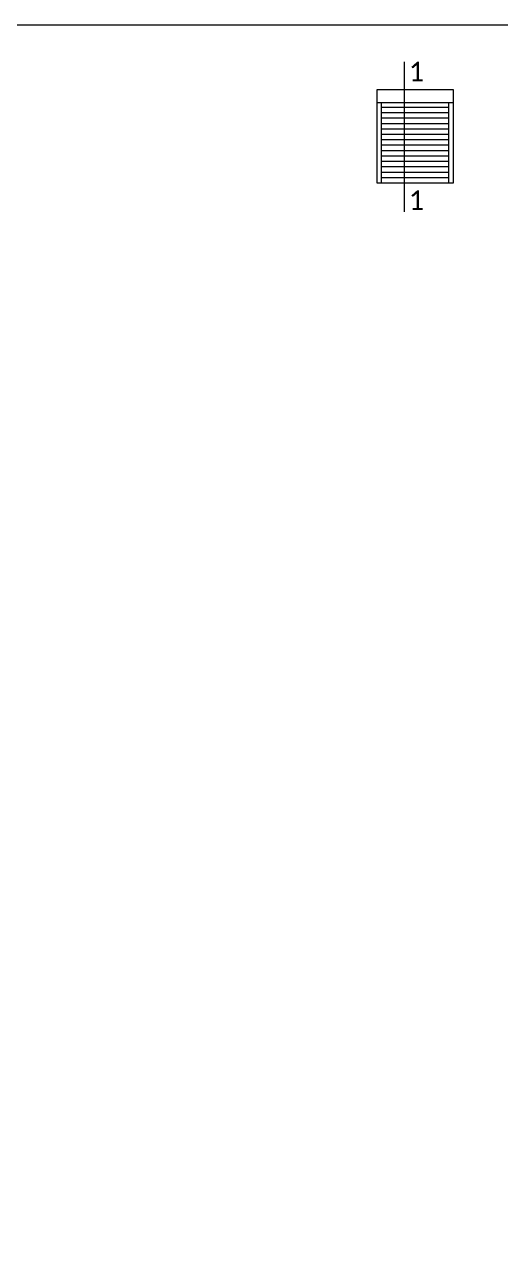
# Model space of a CAD drawing. Header units: millimetres. Extents: x 0 to 7790, y 0 to 17467.
# Drawn here: x 677 to 1019, y 4459 to 5345 of the extents above; entities that cross this region are included whole.
import ezdxf

# ---------------------------------------------------------------- set-up
doc = ezdxf.new("R2010")
doc.units = ezdxf.units.MM
doc.layers.add('_MB_ramka_0.15', color=124, linetype='Continuous', lineweight=15)
doc.layers.add('_MB_widokowa_0.15', color=153, linetype='Continuous', lineweight=15)
doc.styles.add('_MB_Calibri_Light_2.5', font='calibril.ttf', dxfattribs={"height": 2.5})

msp = doc.modelspace()

# ---------------------------------------------------------------- linework, layer by layer
at = {"layer": '_MB_ramka_0.15'}
msp.add_lwpolyline([(45, 5345), (2545, 5345), (2545, 2745), (45, 2745), (45, 5345)], dxfattribs=at)
at = {"layer": '_MB_widokowa_0.15'}
for points in [[(949.684, 5318.216), (949.684, 5290.216)], [(930.446, 5288.997), (985.046, 5288.997)], [(933.596, 5231.142), (933.596, 5288.997)], [(981.896, 5285.532), (933.596, 5285.532)], [(949.684, 5290.216), (949.684, 5210.591)], [(981.896, 5231.142), (981.896, 5288.997)], [(981.896, 5281.647), (933.596, 5281.647)], [(981.896, 5277.762), (933.596, 5277.762)], [(981.896, 5273.877), (933.596, 5273.877)], [(981.896, 5269.992), (933.596, 5269.992)], [(981.896, 5266.107), (933.596, 5266.107)], [(981.896, 5262.222), (933.596, 5262.222)], [(981.896, 5258.337), (933.596, 5258.337)], [(981.896, 5254.452), (933.596, 5254.452)], [(981.896, 5250.567), (933.596, 5250.567)], [(981.896, 5246.682), (933.596, 5246.682)], [(981.896, 5242.797), (933.596, 5242.797)], [(981.896, 5238.912), (933.596, 5238.912)], [(981.896, 5235.027), (933.596, 5235.027)]]:
    msp.add_lwpolyline(points, dxfattribs=at)
msp.add_lwpolyline([(930.446, 5298.447), (985.046, 5298.447), (985.046, 5231.142), (930.446, 5231.142)], close=True, dxfattribs=at)

# ---------------------------------------------------------------- texts
at = {"layer": '_MB_widokowa_0.15', "char_height": 14, "width": 13.66942, "attachment_point": 4, "style": '_MB_Calibri_Light_2.5'}
for insert in [(953.076, 5311.265), (953.076, 5218.911)]:
    msp.add_mtext('{\\fCalibri Light|b0|i0|c238|p34;1}', dxfattribs=dict(at, insert=insert))

doc.saveas('drawing.dxf')
